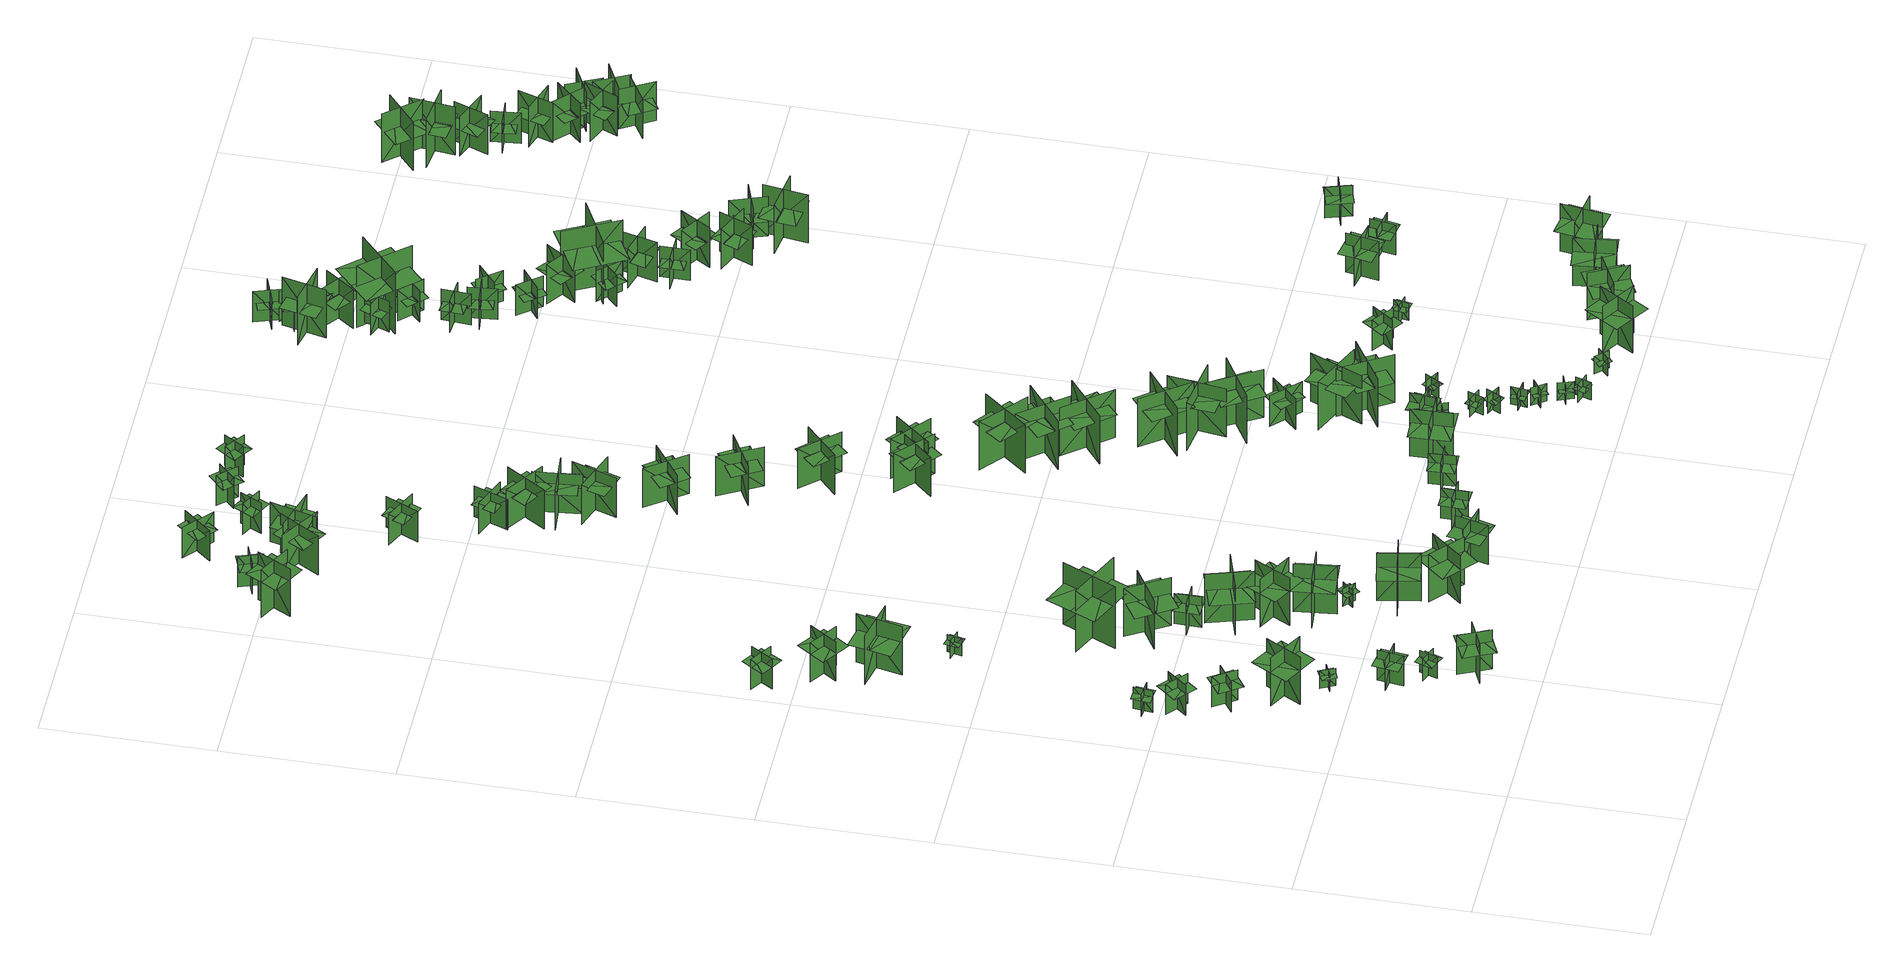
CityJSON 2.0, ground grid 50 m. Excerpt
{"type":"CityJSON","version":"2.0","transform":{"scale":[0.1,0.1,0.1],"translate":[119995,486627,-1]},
"CityObjects":{
"tree1":{"type":"SolitaryVegetationObject","geometry":[{"type":"MultiSurface","lod":"1","boundaries":[[[0,1,2]],[[0,2,3]],[[4,5,6]],[[4,6,7]],[[8,9,10]],[[8,10,11]],[[8,11,12]],[[8,12,13]]]}]},
"tree2":{"type":"SolitaryVegetationObject","geometry":[{"type":"MultiSurface","lod":"1","boundaries":[[[14,15,16]],[[14,16,17]],[[18,19,20]],[[18,20,21]],[[22,23,24]],[[22,24,25]],[[22,25,26]],[[22,26,27]]]}]},
"tree3":{"type":"SolitaryVegetationObject","geometry":[{"type":"MultiSurface","lod":"1","boundaries":[[[28,29,30]],[[28,30,31]],[[32,33,34]],[[32,34,35]],[[36,37,38]],[[36,38,39]],[[36,39,40]],[[36,40,41]]]}]},
"tree4":{"type":"SolitaryVegetationObject","geometry":[{"type":"MultiSurface","lod":"1","boundaries":[[[42,43,44]],[[42,44,45]],[[46,47,48]],[[46,48,49]],[[50,51,52]],[[50,52,53]],[[50,53,54]],[[50,54,55]]]}]},
"tree5":{"type":"SolitaryVegetationObject","geometry":[{"type":"MultiSurface","lod":"1","boundaries":[[[56,57,58]],[[56,58,59]],[[60,61,62]],[[60,62,63]],[[64,65,66]],[[64,66,67]],[[64,67,68]],[[64,68,69]]]}]},
"tree6":{"type":"SolitaryVegetationObject","geometry":[{"type":"MultiSurface","lod":"1","boundaries":[[[70,71,72]],[[70,72,73]],[[74,75,76]],[[74,76,77]],[[78,79,80]],[[78,80,81]],[[78,81,82]],[[78,82,83]]]}]},
"tree7":{"type":"SolitaryVegetationObject","geometry":[{"type":"MultiSurface","lod":"1","boundaries":[[[84,85,86]],[[84,86,87]],[[88,89,90]],[[88,90,91]],[[92,93,94]],[[92,94,95]],[[92,95,96]],[[92,96,97]]]}]},
"tree8":{"type":"SolitaryVegetationObject","geometry":[{"type":"MultiSurface","lod":"1","boundaries":[[[98,99,100]],[[98,100,101]],[[102,103,104]],[[102,104,105]],[[106,107,108]],[[106,108,109]],[[106,109,110]],[[106,110,111]]]}]},
"tree9":{"type":"SolitaryVegetationObject","geometry":[{"type":"MultiSurface","lod":"1","boundaries":[[[112,113,114]],[[112,114,115]],[[116,117,118]],[[116,118,119]],[[120,121,122]],[[120,122,123]],[[120,123,124]],[[120,124,125]]]}]},
"tree10":{"type":"SolitaryVegetationObject","geometry":[{"type":"MultiSurface","lod":"1","boundaries":[[[126,127,128]],[[126,128,129]],[[130,131,132]],[[130,132,133]],[[134,135,136]],[[134,136,137]],[[134,137,138]],[[134,138,139]]]}]},
"tree11":{"type":"SolitaryVegetationObject","geometry":[{"type":"MultiSurface","lod":"1","boundaries":[[[140,141,142]],[[140,142,143]],[[144,145,146]],[[144,146,147]],[[148,149,150]],[[148,150,151]],[[148,151,152]],[[148,152,153]]]}]},
"tree12":{"type":"SolitaryVegetationObject","geometry":[{"type":"MultiSurface","lod":"1","boundaries":[[[154,155,156]],[[154,156,157]],[[158,159,160]],[[158,160,161]],[[162,163,164]],[[162,164,165]],[[162,165,166]],[[162,166,167]]]}]},
"tree13":{"type":"SolitaryVegetationObject","geometry":[{"type":"MultiSurface","lod":"1","boundaries":[[[168,169,170]],[[168,170,171]],[[172,173,174]],[[172,174,175]],[[176,177,178]],[[176,178,179]],[[176,179,180]],[[176,180,181]]]}]},
"tree14":{"type":"SolitaryVegetationObject","geometry":[{"type":"MultiSurface","lod":"1","boundaries":[[[182,183,184]],[[182,184,185]],[[186,187,188]],[[186,188,189]],[[190,191,192]],[[190,192,193]],[[190,193,194]],[[190,194,195]]]}]},
"tree15":{"type":"SolitaryVegetationObject","geometry":[{"type":"MultiSurface","lod":"1","boundaries":[[[196,197,198]],[[196,198,199]],[[200,201,202]],[[200,202,203]],[[204,205,206]],[[204,206,207]],[[204,207,208]],[[204,208,209]]]}]},
"tree16":{"type":"SolitaryVegetationObject","geometry":[{"type":"MultiSurface","lod":"1","boundaries":[[[210,211,212]],[[210,212,213]],[[214,215,216]],[[214,216,217]],[[218,219,220]],[[218,220,221]],[[218,221,222]],[[218,222,223]]]}]},
"tree17":{"type":"SolitaryVegetationObject","geometry":[{"type":"MultiSurface","lod":"1","boundaries":[[[224,225,226]],[[224,226,227]],[[228,229,230]],[[228,230,231]],[[232,233,234]],[[232,234,235]],[[232,235,236]],[[232,236,237]]]}]},
"tree18":{"type":"SolitaryVegetationObject","geometry":[{"type":"MultiSurface","lod":"1","boundaries":[[[238,239,240]],[[238,240,241]],[[242,243,244]],[[242,244,245]],[[246,247,248]],[[246,248,249]],[[246,249,250]],[[246,250,251]]]}]},
"tree19":{"type":"SolitaryVegetationObject","geometry":[{"type":"MultiSurface","lod":"1","boundaries":[[[252,253,254]],[[252,254,255]],[[256,257,258]],[[256,258,259]],[[260,261,262]],[[260,262,263]],[[260,263,264]],[[260,264,265]]]}]},
"tree20":{"type":"SolitaryVegetationObject","geometry":[{"type":"MultiSurface","lod":"1","boundaries":[[[266,267,268]],[[266,268,269]],[[270,271,272]],[[270,272,273]],[[274,275,276]],[[274,276,277]],[[274,277,278]],[[274,278,279]]]}]},
"tree21":{"type":"SolitaryVegetationObject","geometry":[{"type":"MultiSurface","lod":"1","boundaries":[[[280,281,282]],[[280,282,283]],[[284,285,286]],[[284,286,287]],[[288,289,290]],[[288,290,291]],[[288,291,292]],[[288,292,293]]]}]},
"tree22":{"type":"SolitaryVegetationObject","geometry":[{"type":"MultiSurface","lod":"1","boundaries":[[[294,295,296]],[[294,296,297]],[[298,299,300]],[[298,300,301]],[[302,303,304]],[[302,304,305]],[[302,305,306]],[[302,306,307]]]}]},
"tree23":{"type":"SolitaryVegetationObject","geometry":[{"type":"MultiSurface","lod":"1","boundaries":[[[308,309,310]],[[308,310,311]],[[312,313,314]],[[312,314,315]],[[316,317,318]],[[316,318,319]],[[316,319,320]],[[316,320,321]]]}]},
"tree24":{"type":"SolitaryVegetationObject","geometry":[{"type":"MultiSurface","lod":"1","boundaries":[[[322,323,324]],[[322,324,325]],[[326,327,328]],[[326,328,329]],[[330,331,332]],[[330,332,333]],[[330,333,334]],[[330,334,335]]]}]},
"tree25":{"type":"SolitaryVegetationObject","geometry":[{"type":"MultiSurface","lod":"1","boundaries":[[[336,337,338]],[[336,338,339]],[[340,341,342]],[[340,342,343]],[[344,345,346]],[[344,346,347]],[[344,347,348]],[[344,348,349]]]}]},
"tree26":{"type":"SolitaryVegetationObject","geometry":[{"type":"MultiSurface","lod":"1","boundaries":[[[350,351,352]],[[350,352,353]],[[354,355,356]],[[354,356,357]],[[358,359,360]],[[358,360,361]],[[358,361,362]],[[358,362,363]]]}]},
"tree27":{"type":"SolitaryVegetationObject","geometry":[{"type":"MultiSurface","lod":"1","boundaries":[[[364,365,366]],[[364,366,367]],[[368,369,370]],[[368,370,371]],[[372,373,374]],[[372,374,375]],[[372,375,376]],[[372,376,377]]]}]},
"tree28":{"type":"SolitaryVegetationObject","geometry":[{"type":"MultiSurface","lod":"1","boundaries":[[[378,379,380]],[[378,380,381]],[[382,383,384]],[[382,384,385]],[[386,387,388]],[[386,388,389]],[[386,389,390]],[[386,390,391]]]}]},
"tree29":{"type":"SolitaryVegetationObject","geometry":[{"type":"MultiSurface","lod":"1","boundaries":[[[392,393,394]],[[392,394,395]],[[396,397,398]],[[396,398,399]],[[400,401,402]],[[400,402,403]],[[400,403,404]],[[400,404,405]]]}]},
"tree30":{"type":"SolitaryVegetationObject","geometry":[{"type":"MultiSurface","lod":"1","boundaries":[[[406,407,408]],[[406,408,409]],[[410,411,412]],[[410,412,413]],[[414,415,416]],[[414,416,417]],[[414,417,418]],[[414,418,419]]]}]},
"tree31":{"type":"SolitaryVegetationObject","geometry":[{"type":"MultiSurface","lod":"1","boundaries":[[[420,421,422]],[[420,422,423]],[[424,425,426]],[[424,426,427]],[[428,429,430]],[[428,430,431]],[[428,431,432]],[[428,432,433]]]}]},
"tree32":{"type":"SolitaryVegetationObject","geometry":[{"type":"MultiSurface","lod":"1","boundaries":[[[434,435,436]],[[434,436,437]],[[438,439,440]],[[438,440,441]],[[442,443,444]],[[442,444,445]],[[442,445,446]],[[442,446,447]]]}]},
"tree33":{"type":"SolitaryVegetationObject","geometry":[{"type":"MultiSurface","lod":"1","boundaries":[[[448,449,450]],[[448,450,451]],[[452,453,454]],[[452,454,455]],[[456,457,458]],[[456,458,459]],[[456,459,460]],[[456,460,461]]]}]},
"tree34":{"type":"SolitaryVegetationObject","geometry":[{"type":"MultiSurface","lod":"1","boundaries":[[[462,463,464]],[[462,464,465]],[[466,467,468]],[[466,468,469]],[[470,471,472]],[[470,472,473]],[[470,473,474]],[[470,474,475]]]}]},
"tree35":{"type":"SolitaryVegetationObject","geometry":[{"type":"MultiSurface","lod":"1","boundaries":[[[476,477,478]],[[476,478,479]],[[480,481,482]],[[480,482,483]],[[484,485,486]],[[484,486,487]],[[484,487,488]],[[484,488,489]]]}]},
"tree36":{"type":"SolitaryVegetationObject","geometry":[{"type":"MultiSurface","lod":"1","boundaries":[[[490,491,492]],[[490,492,493]],[[494,495,496]],[[494,496,497]],[[498,499,500]],[[498,500,501]],[[498,501,502]],[[498,502,503]]]}]},
"tree37":{"type":"SolitaryVegetationObject","geometry":[{"type":"MultiSurface","lod":"1","boundaries":[[[504,505,506]],[[504,506,507]],[[508,509,510]],[[508,510,511]],[[512,513,514]],[[512,514,515]],[[512,515,516]],[[512,516,517]]]}]},
"tree38":{"type":"SolitaryVegetationObject","geometry":[{"type":"MultiSurface","lod":"1","boundaries":[[[518,519,520]],[[518,520,521]],[[522,523,524]],[[522,524,525]],[[526,527,528]],[[526,528,529]],[[526,529,530]],[[526,530,531]]]}]},
"tree39":{"type":"SolitaryVegetationObject","geometry":[{"type":"MultiSurface","lod":"1","boundaries":[[[532,533,534]],[[532,534,535]],[[536,537,538]],[[536,538,539]],[[540,541,542]],[[540,542,543]],[[540,543,544]],[[540,544,545]]]}]},
"tree40":{"type":"SolitaryVegetationObject","geometry":[{"type":"MultiSurface","lod":"1","boundaries":[[[546,547,548]],[[546,548,549]],[[550,551,552]],[[550,552,553]],[[554,555,556]],[[554,556,557]],[[554,557,558]],[[554,558,559]]]}]},
"tree41":{"type":"SolitaryVegetationObject","geometry":[{"type":"MultiSurface","lod":"1","boundaries":[[[560,561,562]],[[560,562,563]],[[564,565,566]],[[564,566,567]],[[568,569,570]],[[568,570,571]],[[568,571,572]],[[568,572,573]]]}]},
"tree42":{"type":"SolitaryVegetationObject","geometry":[{"type":"MultiSurface","lod":"1","boundaries":[[[574,575,576]],[[574,576,577]],[[578,579,580]],[[578,580,581]],[[582,583,584]],[[582,584,585]],[[582,585,586]],[[582,586,587]]]}]},
"tree43":{"type":"SolitaryVegetationObject","geometry":[{"type":"MultiSurface","lod":"1","boundaries":[[[588,589,590]],[[588,590,591]],[[592,593,594]],[[592,594,595]],[[596,597,598]],[[596,598,599]],[[596,599,600]],[[596,600,601]]]}]},
"tree44":{"type":"SolitaryVegetationObject","geometry":[{"type":"MultiSurface","lod":"1","boundaries":[[[602,603,604]],[[602,604,605]],[[606,607,608]],[[606,608,609]],[[610,611,612]],[[610,612,613]],[[610,613,614]],[[610,614,615]]]}]},
"tree45":{"type":"SolitaryVegetationObject","geometry":[{"type":"MultiSurface","lod":"1","boundaries":[[[616,617,618]],[[616,618,619]],[[620,621,622]],[[620,622,623]],[[624,625,626]],[[624,626,627]],[[624,627,628]],[[624,628,629]]]}]},
"tree46":{"type":"SolitaryVegetationObject","geometry":[{"type":"MultiSurface","lod":"1","boundaries":[[[630,631,632]],[[630,632,633]],[[634,635,636]],[[634,636,637]],[[638,639,640]],[[638,640,641]],[[638,641,642]],[[638,642,643]]]}]},
"tree47":{"type":"SolitaryVegetationObject","geometry":[{"type":"MultiSurface","lod":"1","boundaries":[[[644,645,646]],[[644,646,647]],[[648,649,650]],[[648,650,651]],[[652,653,654]],[[652,654,655]],[[652,656,657]],[[652,657,653]]]}]},
"tree48":{"type":"SolitaryVegetationObject","geometry":[{"type":"MultiSurface","lod":"1","boundaries":[[[658,659,660]],[[658,660,661]],[[662,663,664]],[[662,664,665]],[[666,667,668]],[[666,668,669]],[[666,669,670]],[[666,670,671]]]}]},
"tree49":{"type":"SolitaryVegetationObject","geometry":[{"type":"MultiSurface","lod":"1","boundaries":[[[672,673,674]],[[672,674,675]],[[676,677,678]],[[676,678,679]],[[680,681,682]],[[680,682,683]],[[680,683,684]],[[680,684,685]]]}]},
"tree50":{"type":"SolitaryVegetationObject","geometry":[{"type":"MultiSurface","lod":"1","boundaries":[[[686,687,688]],[[686,688,689]],[[690,691,692]],[[690,692,693]],[[694,695,696]],[[694,696,697]],[[694,698,699]],[[694,699,695]]]}]},
"tree51":{"type":"SolitaryVegetationObject","geometry":[{"type":"MultiSurface","lod":"1","boundaries":[[[700,701,702]],[[700,702,703]],[[704,705,706]],[[704,706,707]],[[708,709,710]],[[708,710,711]],[[708,712,713]],[[708,713,709]]]}]},
"tree52":{"type":"SolitaryVegetationObject","geometry":[{"type":"MultiSurface","lod":"1","boundaries":[[[714,715,716]],[[714,716,717]],[[718,719,720]],[[718,720,721]],[[722,723,724]],[[722,724,725]],[[722,725,726]],[[722,726,727]]]}]},
"tree53":{"type":"SolitaryVegetationObject","geometry":[{"type":"MultiSurface","lod":"1","boundaries":[[[728,729,730]],[[728,730,731]],[[732,733,734]],[[732,734,735]],[[736,737,738]],[[736,738,739]],[[736,740,741]],[[736,741,737]]]}]},
"tree54":{"type":"SolitaryVegetationObject","geometry":[{"type":"MultiSurface","lod":"1","boundaries":[[[742,743,744]],[[742,744,745]],[[746,747,748]],[[746,748,749]],[[750,751,752]],[[750,752,753]],[[750,754,755]],[[750,755,751]]]}]},
"tree55":{"type":"SolitaryVegetationObject","geometry":[{"type":"MultiSurface","lod":"1","boundaries":[[[756,757,758]],[[756,758,759]],[[760,761,762]],[[760,762,763]],[[764,765,766]],[[764,766,767]],[[764,767,768]],[[764,768,769]]]}]},
"tree56":{"type":"SolitaryVegetationObject","geometry":[{"type":"MultiSurface","lod":"1","boundaries":[[[770,771,772]],[[770,772,773]],[[774,775,776]],[[774,776,777]],[[778,779,780]],[[778,780,781]],[[778,782,783]],[[778,783,779]]]}]},
"tree57":{"type":"SolitaryVegetationObject","geometry":[{"type":"MultiSurface","lod":"1","boundaries":[[[784,785,786]],[[784,786,787]],[[788,789,790]],[[788,790,791]],[[792,793,794]],[[792,794,795]],[[792,796,797]],[[792,797,793]]]}]},
"tree58":{"type":"SolitaryVegetationObject","geometry":[{"type":"MultiSurface","lod":"1","boundaries":[[[798,799,800]],[[798,800,801]],[[802,803,804]],[[802,804,805]],[[806,807,808]],[[806,808,809]],[[806,809,810]],[[806,810,811]]]}]},
"tree59":{"type":"SolitaryVegetationObject","geometry":[{"type":"MultiSurface","lod":"1","boundaries":[[[812,813,814]],[[812,814,815]],[[816,817,818]],[[816,818,819]],[[820,821,822]],[[820,822,823]],[[820,823,824]],[[820,824,825]]]}]},
"tree60":{"type":"SolitaryVegetationObject","geometry":[{"type":"MultiSurface","lod":"1","boundaries":[[[826,827,828]],[[826,828,829]],[[830,831,832]],[[830,832,833]],[[834,835,836]],[[834,836,837]],[[834,837,838]],[[834,838,839]]]}]},
"tree61":{"type":"SolitaryVegetationObject","geometry":[{"type":"MultiSurface","lod":"1","boundaries":[[[840,841,842]],[[840,842,843]],[[844,845,846]],[[844,846,847]],[[848,849,850]],[[848,850,851]],[[848,852,853]],[[848,853,849]]]}]},
"tree62":{"type":"SolitaryVegetationObject","geometry":[{"type":"MultiSurface","lod":"1","boundaries":[[[854,855,856]],[[854,856,857]],[[858,859,860]],[[858,860,861]],[[862,863,864]],[[862,864,865]],[[862,866,867]],[[862,867,863]]]}]},
"tree63":{"type":"SolitaryVegetationObject","geometry":[{"type":"MultiSurface","lod":"1","boundaries":[[[868,869,870]],[[868,870,871]],[[872,873,874]],[[872,874,875]],[[876,877,878]],[[876,878,879]],[[876,879,880]],[[876,880,881]]]}]},
"tree64":{"type":"SolitaryVegetationObject","geometry":[{"type":"MultiSurface","lod":"1","boundaries":[[[882,883,884]],[[882,884,885]],[[886,887,888]],[[886,888,889]],[[890,891,892]],[[890,892,893]],[[890,893,894]],[[890,894,895]]]}]},
"tree65":{"type":"SolitaryVegetationObject","geometry":[{"type":"MultiSurface","lod":"1","boundaries":[[[896,897,898]],[[896,898,899]],[[900,901,902]],[[900,902,903]],[[904,905,906]],[[904,906,907]],[[904,907,908]],[[904,908,909]]]}]},
"tree66":{"type":"SolitaryVegetationObject","geometry":[{"type":"MultiSurface","lod":"1","boundaries":[[[910,911,912]],[[910,912,913]],[[914,915,916]],[[914,916,917]],[[918,919,920]],[[918,920,921]],[[918,921,922]],[[918,922,923]]]}]},
"tree67":{"type":"SolitaryVegetationObject","geometry":[{"type":"MultiSurface","lod":"1","boundaries":[[[924,925,926]],[[924,926,927]],[[928,929,930]],[[928,930,931]],[[932,933,934]],[[932,934,935]],[[932,935,936]],[[932,936,937]]]}]},
"tree68":{"type":"SolitaryVegetationObject","geometry":[{"type":"MultiSurface","lod":"1","boundaries":[[[938,939,940]],[[938,940,941]],[[942,943,944]],[[942,944,945]],[[946,947,948]],[[946,948,949]],[[946,949,950]],[[946,950,951]]]}]},
"tree69":{"type":"SolitaryVegetationObject","geometry":[{"type":"MultiSurface","lod":"1","boundaries":[[[952,953,954]],[[952,954,955]],[[956,957,958]],[[956,958,959]],[[960,961,962]],[[960,962,963]],[[960,963,964]],[[960,964,965]]]}]},
"tree70":{"type":"SolitaryVegetationObject","geometry":[{"type":"MultiSurface","lod":"1","boundaries":[[[966,967,968]],[[966,968,969]],[[970,971,972]],[[970,972,973]],[[974,975,976]],[[974,976,977]],[[974,978,979]],[[974,979,975]]]}]},
"tree71":{"type":"SolitaryVegetationObject","geometry":[{"type":"MultiSurface","lod":"1","boundaries":[[[980,981,982]],[[980,982,983]],[[984,985,986]],[[984,986,987]],[[988,989,990]],[[988,990,991]],[[988,992,993]],[[988,993,989]]]}]},
"tree72":{"type":"SolitaryVegetationObject","geometry":[{"type":"MultiSurface","lod":"1","boundaries":[[[994,995,996]],[[994,996,997]],[[998,999,1000]],[[998,1000,1001]],[[1002,1003,1004]],[[1002,1004,1005]],[[1002,1006,1007]],[[1002,1007,1003]]]}]},
"tree73":{"type":"SolitaryVegetationObject","geometry":[{"type":"MultiSurface","lod":"1","boundaries":[[[1008,1009,1010]],[[1008,1010,1011]],[[1012,1013,1014]],[[1012,1014,1015]],[[1016,1017,1018]],[[1016,1018,1019]],[[1016,1020,1021]],[[1016,1021,1017]]]}]},
"tree74":{"type":"SolitaryVegetationObject","geometry":[{"type":"MultiSurface","lod":"1","boundaries":[[[1022,1023,1024]],[[1022,1024,1025]],[[1026,1027,1028]],[[1026,1028,1029]],[[1030,1031,1032]],[[1030,1032,1033]],[[1030,1034,1035]],[[1030,1035,1031]]]}]},
"tree75":{"type":"SolitaryVegetationObject","geometry":[{"type":"MultiSurface","lod":"1","boundaries":[[[1036,1037,1038]],[[1036,1038,1039]],[[1040,1041,1042]],[[1040,1042,1043]],[[1044,1045,1046]],[[1044,1046,1047]],[[1044,1048,1049]],[[1044,1049,1045]]]}]},
"tree76":{"type":"SolitaryVegetationObject","geometry":[{"type":"MultiSurface","lod":"1","boundaries":[[[1050,1051,1052]],[[1050,1052,1053]],[[1054,1055,1056]],[[1054,1056,1057]],[[1058,1059,1060]],[[1058,1060,1061]],[[1058,1062,1063]],[[1058,1063,1059]]]}]},
"tree77":{"type":"SolitaryVegetationObject","geometry":[{"type":"MultiSurface","lod":"1","boundaries":[[[1064,1065,1066]],[[1064,1066,1067]],[[1068,1069,1070]],[[1068,1070,1071]],[[1072,1073,1074]],[[1072,1074,1075]],[[1072,1076,1077]],[[1072,1077,1073]]]}]},
"tree78":{"type":"SolitaryVegetationObject","geometry":[{"type":"MultiSurface","lod":"1","boundaries":[[[1078,1079,1080]],[[1078,1080,1081]],[[1082,1083,1084]],[[1082,1084,1085]],[[1086,1087,1088]],[[1086,1088,1089]],[[1086,1089,1090]],[[1086,1090,1091]]]}]},
"tree79":{"type":"SolitaryVegetationObject","geometry":[{"type":"MultiSurface","lod":"1","boundaries":[[[1092,1093,1094]],[[1092,1094,1095]],[[1096,1097,1098]],[[1096,1098,1099]],[[1100,1101,1102]],[[1100,1102,1103]],[[1100,1104,1105]],[[1100,1105,1101]]]}]},
"tree80":{"type":"SolitaryVegetationObject","geometry":[{"type":"MultiSurface","lod":"1","boundaries":[[[1106,1107,1108]],[[1106,1108,1109]],[[1110,1111,1112]],[[1110,1112,1113]],[[1114,1115,1116]],[[1114,1116,1117]],[[1114,1118,1119]],[[1114,1119,1115]]]}]},
"tree81":{"type":"SolitaryVegetationObject","geometry":[{"type":"MultiSurface","lod":"1","boundaries":[[[1120,1121,1122]],[[1120,1122,1123]],[[1124,1125,1126]],[[1124,1126,1127]],[[1128,1129,1130]],[[1128,1130,1131]],[[1128,1131,1132]],[[1128,1132,1133]]]}]},
"tree82":{"type":"SolitaryVegetationObject","geometry":[{"type":"MultiSurface","lod":"1","boundaries":[[[1134,1135,1136]],[[1134,1136,1137]],[[1138,1139,1140]],[[1138,1140,1141]],[[1142,1143,1144]],[[1142,1144,1145]],[[1142,1146,1147]],[[1142,1147,1143]]]}]},
"tree83":{"type":"SolitaryVegetationObject","geometry":[{"type":"MultiSurface","lod":"1","boundaries":[[[1148,1149,1150]],[[1148,1150,1151]],[[1152,1153,1154]],[[1152,1154,1155]],[[1156,1157,1158]],[[1156,1158,1159]],[[1156,1160,1161]],[[1156,1161,1157]]]}]},
"tree84":{"type":"SolitaryVegetationObject","geometry":[{"type":"MultiSurface","lod":"1","boundaries":[[[1162,1163,1164]],[[1162,1164,1165]],[[1166,1167,1168]],[[1166,1168,1169]],[[1170,1171,1172]],[[1170,1172,1173]],[[1170,1173,1174]],[[1170,1174,1175]]]}]},
"tree85":{"type":"SolitaryVegetationObject","geometry":[{"type":"MultiSurface","lod":"1","boundaries":[[[1176,1177,1178]],[[1176,1178,1179]],[[1180,1181,1182]],[[1180,1182,1183]],[[1184,1185,1186]],[[1184,1186,1187]],[[1184,1188,1189]],[[1184,1189,1185]]]}]},
"tree86":{"type":"SolitaryVegetationObject","geometry":[{"type":"MultiSurface","lod":"1","boundaries":[[[1190,1191,1192]],[[1190,1192,1193]],[[1194,1195,1196]],[[1194,1196,1197]],[[1198,1199,1200]],[[1198,1200,1201]],[[1198,1202,1203]],[[1198,1203,1199]]]}]},
"tree87":{"type":"SolitaryVegetationObject","geometry":[{"type":"MultiSurface","lod":"1","boundaries":[[[1204,1205,1206]],[[1204,1206,1207]],[[1208,1209,1210]],[[1208,1210,1211]],[[1212,1213,1214]],[[1212,1214,1215]],[[1212,1216,1217]],[[1212,1217,1213]]]}]},
"tree88":{"type":"SolitaryVegetationObject","geometry":[{"type":"MultiSurface","lod":"1","boundaries":[[[1218,1219,1220]],[[1218,1220,1221]],[[1222,1223,1224]],[[1222,1224,1225]],[[1226,1227,1228]],[[1226,1228,1229]],[[1226,1230,1231]],[[1226,1231,1227]]]}]},
"tree89":{"type":"SolitaryVegetationObject","geometry":[{"type":"MultiSurface","lod":"1","boundaries":[[[1232,1233,1234]],[[1232,1234,1235]],[[1236,1237,1238]],[[1236,1238,1239]],[[1240,1241,1242]],[[1240,1242,1243]],[[1240,1243,1244]],[[1240,1244,1245]]]}]},
"tree90":{"type":"SolitaryVegetationObject","geometry":[{"type":"MultiSurface","lod":"1","boundaries":[[[1246,1247,1248]],[[1246,1248,1249]],[[1250,1251,1252]],[[1250,1252,1253]],[[1254,1255,1256]],[[1254,1256,1257]],[[1254,1258,1259]],[[1254,1259,1255]]]}]},
"tree91":{"type":"SolitaryVegetationObject","geometry":[{"type":"MultiSurface","lod":"1","boundaries":[[[1260,1261,1262]],[[1260,1262,1263]],[[1264,1265,1266]],[[1264,1266,1267]],[[1268,1269,1270]],[[1268,1270,1271]],[[1268,1272,1273]],[[1268,1273,1269]]]}]},
"tree92":{"type":"SolitaryVegetationObject","geometry":[{"type":"MultiSurface","lod":"1","boundaries":[[[1274,1275,1276]],[[1274,1276,1277]],[[1278,1279,1280]],[[1278,1280,1281]],[[1282,1283,1284]],[[1282,1284,1285]],[[1282,1286,1287]],[[1282,1287,1283]]]}]},
"tree93":{"type":"SolitaryVegetationObject","geometry":[{"type":"MultiSurface","lod":"1","boundaries":[[[1288,1289,1290]],[[1288,1290,1291]],[[1292,1293,1294]],[[1292,1294,1295]],[[1296,1297,1298]],[[1296,1298,1299]],[[1296,1300,1301]],[[1296,1301,1297]]]}]},
"tree94":{"type":"SolitaryVegetationObject","geometry":[{"type":"MultiSurface","lod":"1","boundaries":[[[1302,1303,1304]],[[1302,1304,1305]],[[1306,1307,1308]],[[1306,1308,1309]],[[1310,1311,1312]],[[1310,1312,1313]],[[1310,1314,1315]],[[1310,1315,1311]]]}]},
"tree95":{"type":"SolitaryVegetationObject","geometry":[{"type":"MultiSurface","lod":"1","boundaries":[[[1316,1317,1318]],[[1316,1318,1319]],[[1320,1321,1322]],[[1320,1322,1323]],[[1324,1325,1326]],[[1324,1326,1327]],[[1324,1328,1329]],[[1324,1329,1325]]]}]},
"tree96":{"type":"SolitaryVegetationObject","geometry":[{"type":"MultiSurface","lod":"1","boundaries":[[[1330,1331,1332]],[[1330,1332,1333]],[[1334,1335,1336]],[[1334,1336,1337]],[[1338,1339,1340]],[[1338,1340,1341]],[[1338,1342,1343]],[[1338,1343,1339]]]}]},
"tree97":{"type":"SolitaryVegetationObject","geometry":[{"type":"MultiSurface","lod":"1","boundaries":[[[1344,1345,1346]],[[1344,1346,1347]],[[1348,1349,1350]],[[1348,1350,1351]],[[1352,1353,1354]],[[1352,1354,1355]],[[1352,1356,1357]],[[1352,1357,1353]]]}]},
"tree98":{"type":"SolitaryVegetationObject","geometry":[{"type":"MultiSurface","lod":"1","boundaries":[[[1358,1359,1360]],[[1358,1360,1361]],[[1362,1363,1364]],[[1362,1364,1365]],[[1366,1367,1368]],[[1366,1368,1369]],[[1366,1370,1371]],[[1366,1371,1367]]]}]},
"tree99":{"type":"SolitaryVegetationObject","geometry":[{"type":"MultiSurface","lod":"1","boundaries":[[[1372,1373,1374]],[[1372,1374,1375]],[[1376,1377,1378]],[[1376,1378,1379]],[[1380,1381,1382]],[[1380,1382,1383]],[[1380,1384,1385]],[[1380,1385,1381]]]}]},
"tree100":{"type":"SolitaryVegetationObject","geometry":[{"type":"MultiSurface","lod":"1","boundaries":[[[1386,1387,1388]],[[1386,1388,1389]],[[1390,1391,1392]],[[1390,1392,1393]],[[1394,1395,1396]],[[1394,1396,1397]],[[1394,1398,1399]],[[1394,1399,1395]]]}]},
"tree101":{"type":"SolitaryVegetationObject","geometry":[{"type":"MultiSurface","lod":"1","boundaries":[[[1400,1401,1402]],[[1400,1402,1403]],[[1404,1405,1406]],[[1404,1406,1407]],[[1408,1409,1410]],[[1408,1410,1411]],[[1408,1412,1413]],[[1408,1413,1409]]]}]}
},
"vertices":[
[123,1047,26],[178,1042,26],[178,1042,103],[123,1047,103],[146,1019,26],[152,1074,26],[152,1074,103],[146,1019,103],[146,1019,82],[174,1016,82],[179,1071,82],[152,1074,82],[124,1076,82],[119,1021,82],
[156,929,22],[205,988,22],[205,988,129],[156,929,129],[207,933,22],[148,983,22],[148,983,129],[207,933,129],[207,933,99],[232,963,99],[173,1013,99],[148,983,99],[123,954,99],[182,904,99],
[250,803,20],[206,867,20],[206,867,127],[250,803,127],[260,854,20],[196,810,20],[196,810,127],[260,854,127],[260,854,97],[238,886,97],[174,842,97],[196,810,97],[218,778,97],[282,822,97],
[247,710,17],[353,650,17],[353,650,187],[247,710,187],[268,632,17],[328,738,17],[328,738,187],[268,632,187],[268,632,139],[321,602,139],[381,708,139],[328,738,139],[275,768,139],[215,661,139],
[333,562,22],[373,581,22],[373,581,83],[333,562,83],[361,552,22],[341,592,22],[341,592,83],[361,552,83],[361,552,66],[381,562,66],[361,602,66],[341,592,66],[322,582,66],[341,543,66],
[412,446,18],[401,370,18],[401,370,125],[412,446,125],[371,416,18],[447,405,18],[447,405,125],[371,416,125],[371,416,95],[365,378,95],[442,366,95],[447,405,95],[453,443,95],[376,454,95],
[479,303,21],[427,322,21],[427,322,98],[479,303,98],[464,337,21],[445,285,21],[445,285,98],[464,337,98],[464,337,77],[438,346,77],[419,295,77],[445,285,77],[470,275,77],[490,327,77],
[516,146,21],[474,237,21],[474,237,159],[516,146,159],[539,208,21],[449,167,21],[449,167,159],[539,208,159],[539,208,120],[519,254,120],[428,212,120],[449,167,120],[469,122,120],[560,163,120],
[94,2075,23],[29,2117,23],[29,2117,131],[94,2075,131],[83,2126,23],[42,2060,23],[42,2060,131],[83,2126,131],[83,2126,101],[51,2146,101],[9,2081,101],[42,2060,101],[75,2040,101],[116,2105,101],
[111,1896,22],[167,1978,22],[167,1978,161],[111,1896,161],[176,1908,22],[94,1964,22],[94,1964,161],[176,1908,161],[176,1908,122],[204,1949,122],[122,2005,122],[94,1964,122],[66,1923,122],[148,1867,122],
[114,1816,21],[250,1786,21],[250,1786,194],[114,1816,194],[174,1723,21],[203,1858,21],[203,1858,194],[174,1723,194],[121,1804,138],[108,1742,138],[244,1714,138],[256,1777,138],[269,1840,138],[133,1867,138],
[297,1595,33],[254,1605,33],[254,1605,94],[297,1595,94],[281,1620,33],[271,1577,33],[271,1577,94],[281,1620,94],[281,1620,77],[260,1625,77],[250,1582,77],[271,1577,77],[293,1572,77],[303,1615,77],
[516,1202,26],[356,1276,26],[356,1276,245],[516,1202,245],[467,1333,26],[393,1173,26],[393,1173,245],[467,1333,245],[511,1218,175],[544,1292,175],[383,1363,175],[350,1289,175],[317,1215,175],[478,1143,175],
[414,1068,24],[532,1140,24],[532,1140,196],[414,1068,196],[521,1042,24],[449,1160,24],[449,1160,196],[521,1042,196],[427,1064,141],[461,1010,141],[578,1084,141],[543,1138,141],[509,1192,141],[392,1118,141],
[530,959,24],[531,1036,24],[531,1036,132],[530,959,132],[568,995,24],[490,995,24],[490,995,132],[568,995,132],[568,995,102],[568,1033,102],[491,1034,102],[490,995,102],[490,957,102],[567,956,102],
[652,904,20],[520,864,20],[520,864,193],[652,904,193],[555,956,20],[595,824,20],[595,824,193],[555,956,193],[641,911,137],[621,972,137],[490,930,137],[509,869,137],[529,808,137],[661,850,137],
[569,804,19],[676,746,19],[676,746,188],[569,804,188],[591,726,19],[649,833,19],[649,833,188],[591,726,188],[591,726,141],[645,697,141],[703,804,141],[649,833,141],[596,862,141],[538,755,141],
[717,677,16],[596,665,16],[596,665,186],[717,677,186],[655,729,16],[667,608,16],[667,608,186],[655,729,186],[655,729,138],[594,723,138],[606,602,138],[667,608,138],[728,614,138],[716,735,138],
[809,466,18],[689,445,18],[689,445,187],[809,466,187],[743,513,18],[764,393,18],[764,393,187],[743,513,187],[743,513,139],[683,503,139],[704,383,139],[764,393,139],[823,404,139],[803,523,139],
[698,600,19],[731,571,19],[731,571,81],[698,600,81],[699,571,19],[729,604,19],[729,604,81],[699,571,81],[699,571,64],[716,556,64],[745,589,64],[729,604,64],[712,618,64],[683,585,64],
[770,286,23],[850,378,23],[850,378,192],[770,286,192],[851,291,23],[759,371,23],[759,371,192],[851,291,192],[851,291,144],[891,337,144],[799,417,144],[759,371,144],[719,325,144],[811,245,144],
[977,341,18],[953,245,18],[953,245,157],[977,341,157],[920,308,18],[1017,283,18],[1017,283,157],[920,308,157],[920,308,118],[908,259,118],[1004,235,118],[1017,283,118],[1029,332,118],[932,356,118],
[85,3414,25],[139,3513,25],[139,3513,195],[85,3414,195],[164,3438,25],[65,3491,25],[65,3491,195],[164,3438,195],[164,3438,151],[190,3486,151],[91,3539,151],[65,3491,151],[39,3444,151],[138,3390,151],
[1119,334,19],[1122,411,19],[1122,411,126],[1119,334,126],[1157,369,19],[1080,371,19],[1080,371,126],[1157,369,126],[1157,369,96],[1158,408,96],[1081,410,96],[1080,371,96],[1079,332,96],[1156,330,96],
[206,3512,24],[181,3579,24],[181,3579,132],[206,3512,132],[228,3559,24],[160,3535,24],[160,3535,132],[228,3559,132],[228,3559,104],[216,3592,104],[148,3567,104],[160,3535,104],[172,3502,104],[240,3527,104],
[351,3493,21],[278,3374,21],[278,3374,161],[351,3493,161],[260,3471,21],[260,3471,161],[379,3397,161],[379,3397,21],[345,3482,124],[304,3505,124],[251,3410,124],[291,3387,124],[332,3364,124],[385,3460,124],
[1262,396,19],[1258,473,19],[1258,473,127],[1262,396,127],[1297,434,19],[1220,430,19],[1220,430,127],[1297,434,127],[1297,434,97],[1295,473,97],[1218,469,97],[1220,430,97],[1222,391,97],[1299,396,97],
[311,3478,19],[446,3440,19],[446,3440,159],[311,3478,159],[358,3396,19],[358,3396,159],[395,3531,159],[395,3531,19],[323,3474,122],[312,3429,122],[419,3404,122],[429,3449,122],[440,3495,122],[333,3520,122],
[350,3759,21],[278,3677,21],[278,3677,129],[350,3759,129],[277,3753,21],[277,3753,129],[359,3682,129],[359,3682,21],[343,3752,101],[315,3774,101],[262,3708,101],[290,3685,101],[319,3663,101],[372,3729,101],
[540,3164,21],[441,3210,21],[441,3210,130],[540,3164,130],[515,3232,21],[515,3232,130],[469,3134,130],[469,3134,21],[532,3168,101],[545,3202,101],[467,3234,101],[453,3201,101],[439,3167,101],[518,3135,101],
[638,2938,20],[536,2977,20],[536,2977,129],[638,2938,129],[608,3005,20],[608,3005,129],[569,2903,129],[569,2903,20],[629,2942,100],[641,2976,100],[560,3003,100],[549,2969,100],[537,2935,100],[618,2908,100],
[685,2830,23],[568,2907,23],[568,2907,163],[685,2830,163],[665,2922,23],[665,2922,163],[589,2805,163],[589,2805,23],[675,2837,126],[699,2877,126],[605,2933,126],[581,2893,126],[557,2853,126],[651,2797,126],
[673,2715,22],[660,2855,22],[660,2855,162],[673,2715,162],[733,2788,22],[733,2788,162],[593,2775,162],[593,2775,22],[672,2727,125],[718,2733,125],[704,2842,125],[658,2836,125],[612,2830,125],[626,2721,125],
[681,2623,19],[727,2755,19],[727,2755,159],[681,2623,159],[765,2664,19],[765,2664,159],[634,2710,159],[634,2710,19],[685,2634,122],[730,2621,122],[762,2725,122],[717,2739,122],[673,2752,122],[641,2648,122],
[1367,425,18],[1364,546,18],[1364,546,187],[1367,425,187],[1423,483,18],[1302,480,18],[1302,480,187],[1423,483,187],[1423,483,140],[1421,544,140],[1300,540,140],[1302,480,140],[1304,419,140],[1425,422,140],
[418,3561,24],[451,3625,24],[451,3625,132],[418,3561,132],[468,3577,24],[404,3610,24],[404,3610,132],[468,3577,132],[468,3577,103],[484,3608,103],[420,3641,103],[404,3610,103],[388,3579,103],[452,3546,103],
[725,2461,20],[838,2543,20],[838,2543,160],[725,2461,160],[818,2447,20],[818,2447,160],[735,2560,160],[735,2560,20],[735,2468,123],[764,2432,123],[849,2500,123],[820,2536,123],[791,2572,123],[706,2505,123],
[1037,1805,18],[935,1900,18],[935,1900,158],[1037,1805,158],[1033,1899,18],[1033,1899,158],[938,1797,158],[938,1797,18],[1028,1813,120],[1059,1849,120],[976,1920,120],[945,1884,120],[915,1849,120],[998,1778,120],
[799,2278,21],[922,2345,21],[922,2345,161],[799,2278,161],[889,2251,21],[889,2251,161],[822,2374,161],[822,2374,21],[810,2283,124],[834,2243,124],[928,2300,124],[904,2340,124],[880,2379,124],[786,2323,124],
[992,2056,21],[898,2160,21],[898,2160,161],[992,2056,161],[996,2150,21],[996,2150,161],[892,2056,161],[892,2056,21],[984,2065,124],[1017,2098,124],[941,2176,124],[907,2143,124],[874,2111,124],[951,2033,124],
[1095,1828,22],[987,1918,22],[987,1918,162],[1095,1828,162],[1086,1922,22],[1086,1922,162],[996,1815,162],[996,1815,22],[1086,1836,125],[1114,1873,125],[1027,1940,125],[999,1903,125],[971,1866,125],[1057,1799,125],
[1207,1580,18],[1075,1689,18],[1075,1689,189],[1207,1580,189],[1196,1695,18],[1196,1695,189],[1087,1563,189],[1087,1563,18],[1196,1590,144],[1230,1635,144],[1124,1716,144],[1089,1671,144],[1055,1626,144],[1161,1545,144],
[560,3653,23],[511,3705,23],[511,3705,131],[560,3653,131],[561,3705,23],[509,3656,23],[509,3656,131],[561,3705,131],[561,3705,103],[537,3730,103],[485,3681,103],[509,3656,103],[532,3631,103],[585,3680,103],
[1120,1478,18],[1255,1583,18],[1255,1583,189],[1120,1478,189],[1234,1465,18],[1234,1465,189],[1129,1599,189],[1129,1599,18],[1132,1487,144],[1169,1444,144],[1271,1530,144],[1234,1574,144],[1197,1617,144],[1095,1530,144],
[1178,1485,18],[1284,1351,18],[1284,1351,189],[1178,1485,189],[1165,1371,18],[1165,1371,189],[1299,1476,189],[1299,1476,18],[1187,1473,144],[1144,1436,144],[1231,1335,144],[1274,1372,144],[1317,1409,144],[1230,1510,144],
[1461,537,19],[1538,527,19],[1538,527,127],[1461,537,127],[1492,496,19],[1503,573,19],[1503,573,127],[1492,496,127],[1492,496,96],[1530,491,96],[1541,567,96],[1503,573,96],[1464,578,96],[1454,501,96],
[1536,472,19],[1518,516,19],[1518,516,81],[1536,472,81],[1547,499,19],[1547,499,81],[1503,481,81],[1503,481,19],[1533,474,57],[1517,513,57],[1499,505,57],[1515,466,57],[1552,481,57],[1536,520,57],
[1258,1284,16],[1360,1147,16],[1360,1147,187],[1258,1284,187],[1242,1170,16],[1242,1170,187],[1379,1273,187],[1379,1273,16],[1267,1272,142],[1223,1236,142],[1307,1133,142],[1351,1169,142],[1395,1204,142],[1311,1308,142],
[1349,1055,15],[1374,1224,15],[1374,1224,186],[1349,1055,186],[1441,1124,15],[1441,1124,186],[1272,1149,186],[1272,1149,15],[1351,1070,141],[1408,1064,141],[1422,1196,141],[1366,1203,141],[1309,1209,141],[1295,1076,141],
[1601,400,21],[1556,417,21],[1556,417,83],[1601,400,83],[1589,427,21],[1589,427,83],[1572,382,83],[1572,382,21],[1598,399,59],[1559,414,59],[1552,396,59],[1591,381,59],[1605,418,59],[1566,433,59],
[1610,380,21],[1588,338,21],[1588,338,83],[1610,380,83],[1581,371,21],[1581,371,83],[1624,349,83],[1624,349,21],[1610,377,59],[1591,339,59],[1609,331,59],[1628,368,59],[1592,386,59],[1573,349,59],
[1450,970,16],[1363,1117,16],[1363,1117,187],[1450,970,187],[1478,1081,16],[1478,1081,187],[1331,994,187],[1331,994,16],[1443,983,141],[1490,1014,141],[1417,1126,141],[1370,1094,141],[1322,1063,141],[1395,951,141],
[1610,294,20],[1657,288,20],[1657,288,82],[1610,294,82],[1628,270,20],[1628,270,82],[1634,318,82],[1634,318,20],[1613,295,58],[1654,290,58],[1657,310,58],[1615,315,58],[1610,275,58],[1652,270,58],
[1636,263,22],[1664,223,22],[1664,223,84],[1636,263,84],[1631,233,22],[1631,233,84],[1671,261,84],[1671,261,22],[1640,261,60],[1664,227,60],[1680,238,60],[1656,273,60],[1623,250,60],[1647,215,60],
[1415,947,16],[1493,871,16],[1493,871,125],[1415,947,125],[1417,874,16],[1417,874,125],[1492,952,125],[1492,952,16],[1422,940,96],[1398,913,96],[1461,857,96],[1485,884,96],[1509,911,96],[1446,967,96],
[1672,196,22],[1688,151,22],[1688,151,84],[1672,196,84],[1660,169,22],[1660,169,84],[1705,185,84],[1705,185,22],[1675,194,60],[1689,154,60],[1708,161,60],[1694,200,60],[1656,187,60],[1670,148,60],
[1720,124,22],[1674,139,22],[1674,139,84],[1720,124,84],[1706,151,22],[1706,151,84],[1691,105,84],[1691,105,22],[1716,123,61],[1676,136,61],[1670,117,61],[1710,105,61],[1722,143,61],[1682,155,61],
[1478,703,14],[1547,859,14],[1547,859,185],[1478,703,185],[1585,745,14],[1585,745,185],[1429,814,185],[1429,814,14],[1484,716,140],[1537,695,140],[1586,820,140],[1533,841,140],[1480,862,140],[1431,737,140],
[1473,657,14],[1618,747,14],[1618,747,185],[1473,657,185],[1585,631,14],[1585,631,185],[1495,777,185],[1495,777,14],[1486,665,140],[1518,618,140],[1629,693,140],[1596,740,140],[1564,787,140],[1454,712,140],
[698,3665,21],[638,3705,21],[638,3705,129],[698,3665,129],[687,3716,21],[648,3657,21],[648,3657,129],[687,3716,129],[687,3716,101],[659,3735,101],[619,3676,101],[648,3657,101],[676,3637,101],[716,3697,101],
[1643,557,19],[1619,515,19],[1619,515,81],[1643,557,81],[1614,549,19],[1614,549,81],[1655,525,81],[1655,525,19],[1643,553,57],[1622,517,57],[1639,507,57],[1660,543,57],[1625,563,57],[1604,527,57],
[1835,83,22],[1802,118,22],[1802,118,85],[1835,83,85],[1836,113,22],[1836,113,85],[1801,80,85],[1801,80,22],[1832,84,61],[1803,115,61],[1789,101,61],[1818,71,61],[1846,98,61],[1818,128,61],
[1896,113,18],[1999,48,18],[1999,48,187],[1896,113,187],[1914,34,18],[1979,137,18],[1979,137,187],[1914,34,187],[1914,34,140],[1965,1,140],[2030,104,140],[1979,137,140],[1927,169,140],[1862,67,140],
[1800,681,16],[1846,744,16],[1846,744,124],[1800,681,124],[1851,689,16],[1788,735,16],[1788,735,124],[1851,689,124],[1851,689,94],[1874,720,94],[1811,766,94],[1788,735,94],[1765,703,94],[1828,658,94],
[2101,157,21],[1992,102,21],[1992,102,190],[2101,157,190],[2024,183,21],[2079,74,21],[2079,74,190],[2024,183,190],[2024,183,143],[1970,155,143],[2024,47,143],[2079,74,143],[2133,102,143],[2078,210,143],
[1930,661,18],[1938,705,18],[1938,705,80],[1930,661,80],[1955,678,18],[1911,686,18],[1911,686,80],[1955,678,80],[1955,678,63],[1959,700,63],[1915,708,63],[1911,686,63],[1907,664,63],[1950,656,63],
[2113,181,20],[2234,195,20],[2234,195,189],[2113,181,189],[2176,130,20],[2163,251,20],[2163,251,189],[2176,130,189],[2176,130,142],[2237,137,142],[2223,258,142],[2163,251,142],[2102,244,142],[2116,123,142],
[2100,872,18],[2081,775,18],[2081,775,157],[2100,872,157],[2045,836,18],[2142,817,18],[2142,817,157],[2045,836,157],[2045,836,118],[2035,787,118],[2133,768,118],[2142,817,118],[2152,866,118],[2054,884,118],
[2279,192,21],[2298,312,21],[2298,312,191],[2279,192,191],[2345,239,21],[2225,258,21],[2225,258,191],[2345,239,191],[2345,239,143],[2355,299,143],[2235,318,143],[2225,258,143],[2215,198,143],[2335,179,143],
[1451,3219,17],[1367,3225,17],[1367,3225,127],[1451,3219,127],[1416,3258,17],[1416,3258,127],[1410,3174,127],[1410,3174,17],[1445,3216,85],[1372,3221,85],[1369,3187,85],[1442,3182,85],[1447,3251,85],[1374,3256,85],
[1310,3434,21],[1389,3404,21],[1389,3404,130],[1310,3434,130],[1332,3386,21],[1332,3386,130],[1363,3465,130],[1363,3465,21],[1316,3436,88],[1385,3409,88],[1397,3441,88],[1329,3467,88],[1304,3403,88],[1372,3376,88],
[1479,3158,18],[1395,3148,18],[1395,3148,127],[1479,3158,127],[1437,3190,18],[1437,3190,127],[1446,3106,127],[1446,3106,18],[1474,3154,85],[1401,3145,85],[1404,3111,85],[1477,3120,85],[1470,3189,85],[1397,3180,85],
[1239,3623,13],[1368,3594,13],[1368,3594,184],[1239,3623,184],[1283,3553,13],[1283,3553,184],[1313,3682,184],[1313,3682,13],[1248,3627,118],[1361,3601,118],[1373,3653,118],[1260,3679,118],[1236,3572,118],[1348,3547,118],
[1472,3001,18],[1539,3052,18],[1539,3052,127],[1472,3001,127],[1524,2995,18],[1524,2995,127],[1473,3062,127],[1473,3062,18],[1474,3007,85],[1533,3052,85],[1512,3079,85],[1453,3034,85],[1496,2979,85],[1554,3024,85],
[1410,3507,14],[1323,3572,14],[1323,3572,154],[1410,3507,154],[1400,3574,14],[1400,3574,154],[1335,3487,154],[1335,3487,14],[1402,3508,101],[1326,3564,101],[1300,3529,101],[1375,3472,101],[1429,3544,101],[1353,3601,101],
[1371,3668,15],[1291,3643,15],[1291,3643,124],[1371,3668,124],[1324,3692,15],[1324,3692,124],[1350,3612,124],[1350,3612,15],[1367,3664,82],[1297,3641,82],[1307,3608,82],[1377,3631,82],[1356,3697,82],[1286,3675,82],
[1397,3314,15],[1457,3373,15],[1457,3373,125],[1397,3314,125],[1450,3314,15],[1450,3314,125],[1390,3374,125],[1390,3374,15],[1398,3320,83],[1451,3372,83],[1427,3396,83],[1374,3345,83],[1423,3295,83],[1476,3347,83],
[1463,3349,10],[1346,3480,10],[1346,3480,229],[1463,3349,229],[1471,3489,10],[1340,3372,10],[1340,3372,229],[1471,3489,229],[1465,3365,158],[1525,3421,158],[1406,3550,158],[1346,3495,158],[1286,3440,158],[1406,3310,158],
[1287,3706,15],[1367,3734,15],[1367,3734,124],[1287,3706,124],[1335,3683,15],[1335,3683,124],[1307,3763,124],[1307,3763,15],[1291,3711,82],[1361,3735,82],[1349,3767,82],[1280,3743,82],[1303,3677,82],[1372,3702,82],
[1474,3174,18],[1526,3108,18],[1526,3108,127],[1474,3174,127],[1468,3121,18],[1468,3121,127],[1534,3174,127],[1534,3174,18],[1479,3172,85],[1525,3115,85],[1552,3136,85],[1506,3193,85],[1452,3150,85],[1498,3092,85],
[2212,827,16],[2199,751,16],[2199,751,124],[2212,827,124],[2170,798,16],[2246,785,16],[2246,785,124],[2170,798,124],[2170,798,94],[2163,760,94],[2239,747,94],[2246,785,94],[2253,823,94],[2176,836,94],
[1633,2858,12],[1572,2800,12],[1572,2800,121],[1633,2858,121],[1580,2859,12],[1580,2859,121],[1638,2798,121],[1638,2798,12],[1631,2852,79],[1578,2802,79],[1602,2777,79],[1655,2828,79],[1607,2878,79],[1554,2827,79],
[1564,2915,14],[1626,3004,14],[1626,3004,154],[1564,2915,154],[1631,2927,14],[1631,2927,154],[1542,2989,154],[1542,2989,14],[1565,2923,100],[1619,3001,100],[1583,3026,100],[1529,2948,100],[1602,2897,100],[1656,2974,100],
[1728,2918,15],[1572,2837,15],[1572,2837,234],[1728,2918,234],[1595,2961,15],[1676,2804,15],[1676,2804,234],[1595,2961,234],[1713,2924,163],[1674,2996,163],[1519,2912,163],[1558,2841,163],[1597,2769,163],[1752,2853,163],
[1748,2669,20],[1664,2670,20],[1664,2670,129],[1748,2669,129],[1710,2707,20],[1710,2707,129],[1710,2622,129],[1710,2622,20],[1742,2666,87],[1669,2667,87],[1669,2632,87],[1742,2632,87],[1743,2702,87],[1669,2702,87],
[1747,2756,21],[1643,2783,21],[1643,2783,161],[1747,2756,161],[1713,2814,21],[1713,2814,161],[1685,2709,161],[1685,2709,21],[1740,2753,107],[1648,2777,107],[1637,2734,107],[1728,2711,107],[1751,2797,107],[1660,2821,107],
[1874,2506,21],[1774,2548,21],[1774,2548,161],[1874,2506,161],[1847,2568,21],[1847,2568,161],[1805,2468,161],[1805,2468,21],[1866,2504,107],[1778,2541,107],[1761,2500,107],[1848,2464,107],[1883,2546,107],[1796,2583,107],
[1779,2582,17],[1837,2673,17],[1837,2673,157],[1779,2582,157],[1845,2597,17],[1845,2597,157],[1754,2655,157],[1754,2655,17],[1779,2590,103],[1830,2670,103],[1793,2693,103],[1742,2614,103],[1817,2566,103],[1868,2645,103],
[2293,924,17],[2367,946,17],[2367,946,125],[2293,924,125],[2339,899,17],[2316,973,17],[2316,973,125],[2339,899,125],[2339,899,95],[2376,911,95],[2353,985,95],[2316,973,95],[2279,962,95],[2302,888,95],
[2001,2402,19],[1870,2420,19],[1870,2420,190],[2001,2402,190],[1950,2468,19],[1950,2468,190],[1932,2337,190],[1932,2337,19],[1992,2398,124],[1877,2414,124],[1870,2360,124],[1985,2345,124],[1999,2453,124],[1885,2469,124],
[1876,2480,20],[1979,2515,20],[1979,2515,160],[1876,2480,160],[1938,2451,20],[1938,2451,160],[1902,2553,160],[1902,2553,20],[1881,2486,106],[1971,2517,106],[1956,2559,106],[1867,2528,106],[1896,2443,106],[1986,2474,106],
[2125,3544,17],[2024,3458,17],[2024,3458,189],[2125,3544,189],[2042,3550,17],[2042,3550,189],[2128,3449,189],[2128,3449,17],[2122,3534,123],[2034,3460,123],[2068,3419,123],[2156,3493,123],[2085,3577,123],[1998,3502,123],
[2113,3359,16],[2128,3490,16],[2128,3490,187],[2113,3359,187],[2177,3411,16],[2177,3411,187],[2046,3426,187],[2046,3426,16],[2108,3368,121],[2122,3482,121],[2068,3489,121],[2055,3374,121],[2164,3361,121],[2177,3476,121],
[2173,3373,16],[2133,3272,16],[2133,3272,156],[2173,3373,156],[2111,3345,16],[2111,3345,156],[2211,3306,156],[2211,3306,16],[2174,3365,102],[2140,3277,102],[2181,3261,102],[2215,3349,102],[2132,3381,102],[2097,3294,102],
[2230,3243,15],[2147,3235,15],[2147,3235,124],[2230,3243,124],[2189,3276,15],[2189,3276,124],[2198,3192,124],[2198,3192,15],[2225,3239,82],[2152,3232,82],[2156,3198,82],[2229,3205,82],[2222,3274,82],[2149,3267,82],
[2187,3168,16],[2290,3134,16],[2290,3134,156],[2187,3168,156],[2218,3108,16],[2218,3108,156],[2252,3211,156],[2252,3211,16],[2195,3170,103],[2285,3141,103],[2298,3183,103],[2208,3212,103],[2181,3126,103],[2271,3097,103],
[2234,3034,14],[2309,3112,14],[2309,3112,154],[2234,3034,154],[2302,3036,14],[2302,3036,154],[2224,3111,154],[2224,3111,14],[2236,3042,100],[2301,3110,100],[2270,3141,100],[2204,3072,100],[2269,3010,100],[2334,3078,100],
[2280,2940,16],[2323,3039,16],[2323,3039,156],[2280,2940,156],[2343,2965,16],[2343,2965,156],[2243,3008,156],[2243,3008,16],[2279,2948,102],[2316,3035,102],[2276,3052,102],[2238,2965,102],[2320,2930,102],[2358,3017,102],
[2377,2925,15],[2283,2870,15],[2283,2870,155],[2377,2925,155],[2311,2942,15],[2311,2942,155],[2366,2848,155],[2366,2848,15],[2373,2918,101],[2291,2870,101],[2314,2832,101],[2395,2880,101],[2350,2957,101],[2268,2909,101],
[2301,3091,18],[2348,2993,18],[2348,2993,158],[2301,3091,158],[2279,3027,18],[2279,3027,158],[2376,3074,158],[2376,3074,18],[2308,3087,104],[2349,3001,104],[2388,3021,104],[2347,3106,104],[2267,3067,104],[2308,2982,104],
[2313,2942,16],[2410,2990,16],[2410,2990,157],[2313,2942,157],[2378,2921,16],[2378,2921,157],[2329,3018,157],[2329,3018,16],[2317,2949,103],[2402,2991,103],[2382,3030,103],[2298,2988,103],[2338,2908,103],[2422,2950,103]
]}
